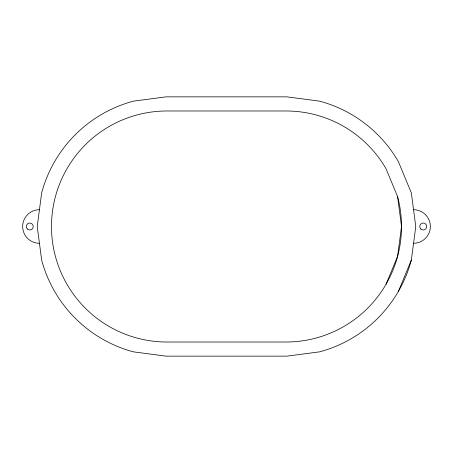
<?xml version="1.0" encoding="UTF-8"?>
<svg xmlns="http://www.w3.org/2000/svg" width="453" height="453" viewBox="0 0 453 453"><rect width="100%" height="100%" fill="white"/><g stroke="black" fill="none" stroke-linecap="round" stroke-linejoin="round"><path stroke-width="0.68" d="M411.347 260.09L415.769 226.5L411.347 192.91L398.38 161.613A129.773 129.773 0 0 0 319.58 101.149L286.919 96.851L166.081 96.851L133.42 101.149A129.773 129.773 0 0 0 41.653 192.91L37.231 226.5L41.653 260.09A129.773 129.773 0 0 0 133.42 351.851L166.081 356.149L286.919 356.149L319.58 351.851A129.773 129.773 0 0 0 411.347 260.09L398.38 291.387M386.041 284.263L397.581 256.398L401.517 226.5L397.581 196.602L386.041 168.737A115.521 115.521 0 0 0 285.996 110.979L167.004 110.979A115.521 115.521 0 0 0 51.483 226.5A115.521 115.521 0 0 0 167.004 342.021L285.996 342.021A115.521 115.521 0 0 0 397.581 196.602M413.555 209.705A16.795 16.795 0 0 1 430.35 226.5A16.795 16.795 0 0 1 413.555 243.295M39.445 243.295A16.795 16.795 0 0 1 22.65 226.5A16.795 16.795 0 0 1 39.445 209.705M420.786 228.952A3.465 3.465 0 0 0 426.584 227.395A3.465 3.465 0 0 0 422.343 223.153A3.465 3.465 0 0 0 420.786 228.952M27.31 228.952A3.465 3.465 0 0 0 33.109 227.395A3.465 3.465 0 0 0 28.862 223.153A3.465 3.465 0 0 0 27.31 228.952"/></g></svg>
